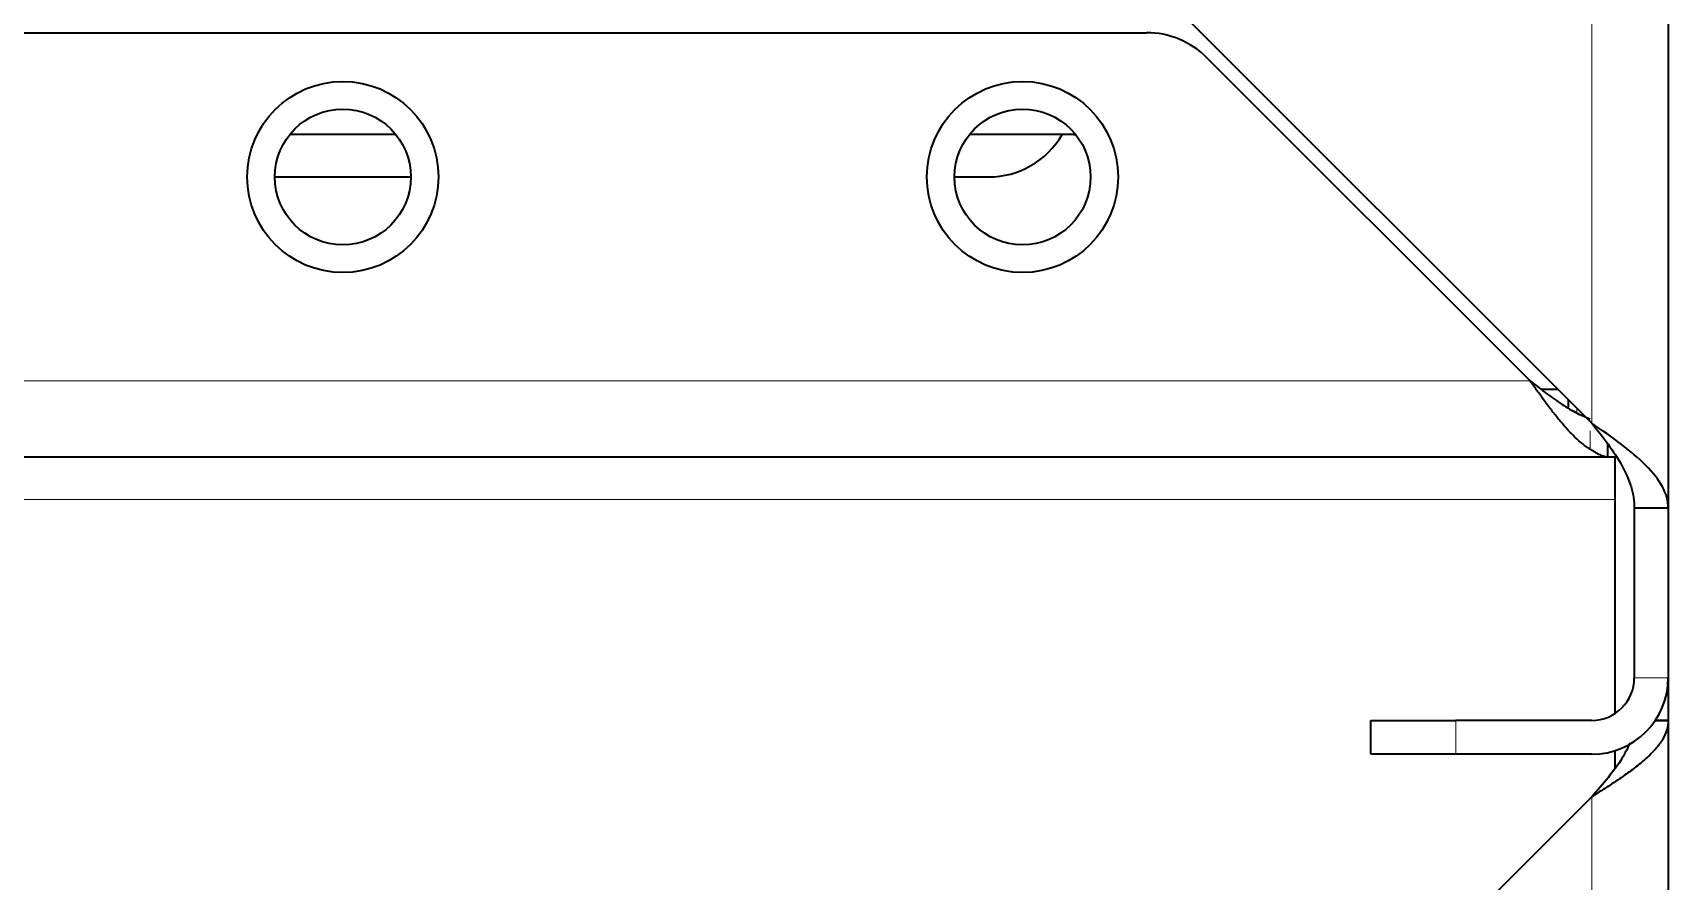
# Model space of a CAD drawing. Header units: inches. Extents: x -1096 to 3103, y -191 to 3207.
# Drawn here: x -592.76 to -554.26, y 1207.55 to 1227.54 of the extents above; entities that cross this region are included whole.
import ezdxf

# ---------------------------------------------------------------- set-up
doc = ezdxf.new("R2010")
doc.units = ezdxf.units.IN

msp = doc.modelspace()

# ---------------------------------------------------------------- linework, layer by layer
at = {"lineweight": 13}
for p, q in [((-556.055, 1218.345), (-556.055, 1879.841)), ((-1086.001, 1219.341), (-557.51, 1219.341)), ((-556.405, 1218.607), (-556.405, 1218.694)), ((-556.091, 1217.727), (-556.091, 1218.158)), ((-555.505, 1216.541), (-650.232, 1216.541)), ((-555.055, 1212.341), (-554.255, 1212.341)), ((-559.255, 1211.341), (-559.255, 1210.541)), ((-556.055, 1209.541), (-556.055, 1150.141))]:
    msp.add_line(p, q, dxfattribs=at)
at = {"lineweight": 35}
for p, q in [((-554.255, 1879.841), (-554.255, 1216.341)), ((-556.055, 1218.345), (-568.67, 1230.959)), ((-1076.973, 1227.541), (-566.538, 1227.541)), ((-557.51, 1219.341), (-565.124, 1226.955)), ((-584.207, 1225.141), (-586.704, 1225.141)), ((-568.255, 1225.141), (-570.704, 1225.141)), ((-568.255, 1225.141), (-568.207, 1225.141)), ((-587.061, 1224.141), (-583.862, 1224.141)), ((-571.059, 1224.141), (-570.257, 1224.141)), ((-557.241, 1219.141), (-556.851, 1219.141)), ((-556.612, 1218.901), (-556.612, 1218.715)), ((-555.685, 1217.86), (-555.685, 1217.541)), ((-555.685, 1217.541), (-1087.826, 1217.541)), ((-555.505, 1217.541), (-555.685, 1217.541)), ((-555.505, 1216.541), (-555.505, 1217.541)), ((-555.505, 1211.505), (-555.505, 1216.541)), ((-555.055, 1216.341), (-555.055, 1212.341)), ((-554.255, 1216.341), (-555.055, 1216.341)), ((-554.255, 1216.341), (-554.255, 1212.341)), ((-554.255, 1212.341), (-554.255, 1211.341)), ((-561.255, 1211.341), (-559.255, 1211.341)), ((-561.255, 1210.541), (-561.255, 1211.341)), ((-556.055, 1211.341), (-559.255, 1211.341)), ((-554.255, 1211.339), (-554.56, 1211.339)), ((-554.559, 1211.341), (-554.255, 1211.341)), ((-554.255, 1211.341), (-554.255, 1211.339)), ((-554.255, 1211.339), (-554.255, 1150.141)), ((-559.255, 1210.541), (-561.255, 1210.541)), ((-556.055, 1210.541), (-559.255, 1210.541)), ((-555.505, 1210.221), (-555.505, 1210.626)), ((-560.67, 1204.926), (-556.055, 1209.541))]:
    msp.add_line(p, q, dxfattribs=at)
for centre, radius in [((-585.455, 1224.141), 2.25), ((-569.455, 1224.141), 2.25), ((-585.455, 1224.141), 1.6), ((-569.455, 1224.141), 1.6)]:
    msp.add_circle(centre, radius, dxfattribs=at)
for centre, radius, start, end in [((-566.538, 1225.541), 2, 45, 90), ((-570.257, 1226.141), 2, 270, 329.9991), ((-556.055, 1212.341), 1, 270, 0), ((-556.055, 1212.341), 1.8, 270, 0)]:
    msp.add_arc(centre, radius, start, end, dxfattribs=at)
for points, knots in [([(-557.51, 1219.341), (-557.392, 1219.248), (-557.273, 1219.155), (-557.037, 1218.977), (-556.919, 1218.892), (-556.682, 1218.734), (-556.564, 1218.662), (-556.328, 1218.538), (-556.209, 1218.485), (-556.091, 1218.444)], [0, 0, 0, 0, 0.25, 0.25, 0.5, 0.5, 0.75, 0.75, 1, 1, 1, 1]), ([(-556.091, 1217.727), (-556.15, 1217.764), (-556.209, 1217.806), (-556.328, 1217.9), (-556.446, 1218.003), (-556.623, 1218.184), (-556.741, 1218.32), (-556.86, 1218.462), (-556.919, 1218.535), (-557.037, 1218.688), (-557.096, 1218.767), (-557.214, 1218.927), (-557.273, 1219.009), (-557.392, 1219.174), (-557.451, 1219.257), (-557.51, 1219.341)], [0, 0, 0, 0, 0.125, 0.125, 0.25, 0.375, 0.5, 0.5, 0.625, 0.625, 0.75, 0.75, 0.875, 0.875, 1, 1, 1, 1]), ([(-556.055, 1218.345), (-555.924, 1218.178), (-555.794, 1218.011), (-555.552, 1217.677), (-555.441, 1217.51), (-555.256, 1217.176), (-555.182, 1217.009), (-555.081, 1216.675), (-555.055, 1216.508), (-555.055, 1216.341)], [0, 0, 0, 0, 0.25, 0.25, 0.5, 0.5, 0.75, 0.75, 1, 1, 1, 1]), ([(-554.255, 1216.341), (-554.255, 1216.508), (-554.302, 1216.675), (-554.483, 1217.009), (-554.616, 1217.176), (-554.949, 1217.51), (-555.149, 1217.677), (-555.584, 1218.011), (-555.82, 1218.178), (-556.055, 1218.345)], [0, 0, 0, 0, 0.25, 0.25, 0.5, 0.5, 0.75, 0.75, 1, 1, 1, 1]), ([(-555.685, 1217.541), (-555.695, 1217.541), (-555.715, 1217.542), (-555.749, 1217.549), (-555.784, 1217.56), (-555.821, 1217.575), (-555.865, 1217.595), (-555.914, 1217.62), (-555.969, 1217.652), (-556.028, 1217.688), (-556.07, 1217.714), (-556.091, 1217.727)], [0, 0, 0, 0, 0.104208, 0.207597, 0.310116, 0.41172, 0.512366, 0.636761, 0.759534, 0.880628, 1, 1, 1, 1]), ([(-554.255, 1211.339), (-554.255, 1211.264), (-554.267, 1211.189), (-554.313, 1211.039), (-554.347, 1210.964), (-554.438, 1210.814), (-554.493, 1210.739), (-554.624, 1210.589), (-554.699, 1210.515), (-554.866, 1210.365), (-554.957, 1210.29), (-555.153, 1210.14), (-555.258, 1210.065), (-555.475, 1209.915), (-555.589, 1209.84), (-555.82, 1209.69), (-555.938, 1209.616), (-556.055, 1209.541)], [0, 0, 0, 0, 0.125, 0.125, 0.25, 0.25, 0.375, 0.375, 0.5, 0.5, 0.625, 0.625, 0.75, 0.75, 0.875, 0.875, 1, 1, 1, 1]), ([(-555.158, 1210.815), (-555.207, 1210.69), (-555.271, 1210.565), (-555.441, 1210.29), (-555.552, 1210.14), (-555.794, 1209.84), (-555.924, 1209.69), (-556.055, 1209.541)], [0, 0, 0, 0, 0.294564, 0.294564, 0.647282, 0.647282, 1, 1, 1, 1])]:
    msp.add_open_spline(points, degree=3, knots=knots, dxfattribs=at)

doc.saveas('drawing.dxf')
